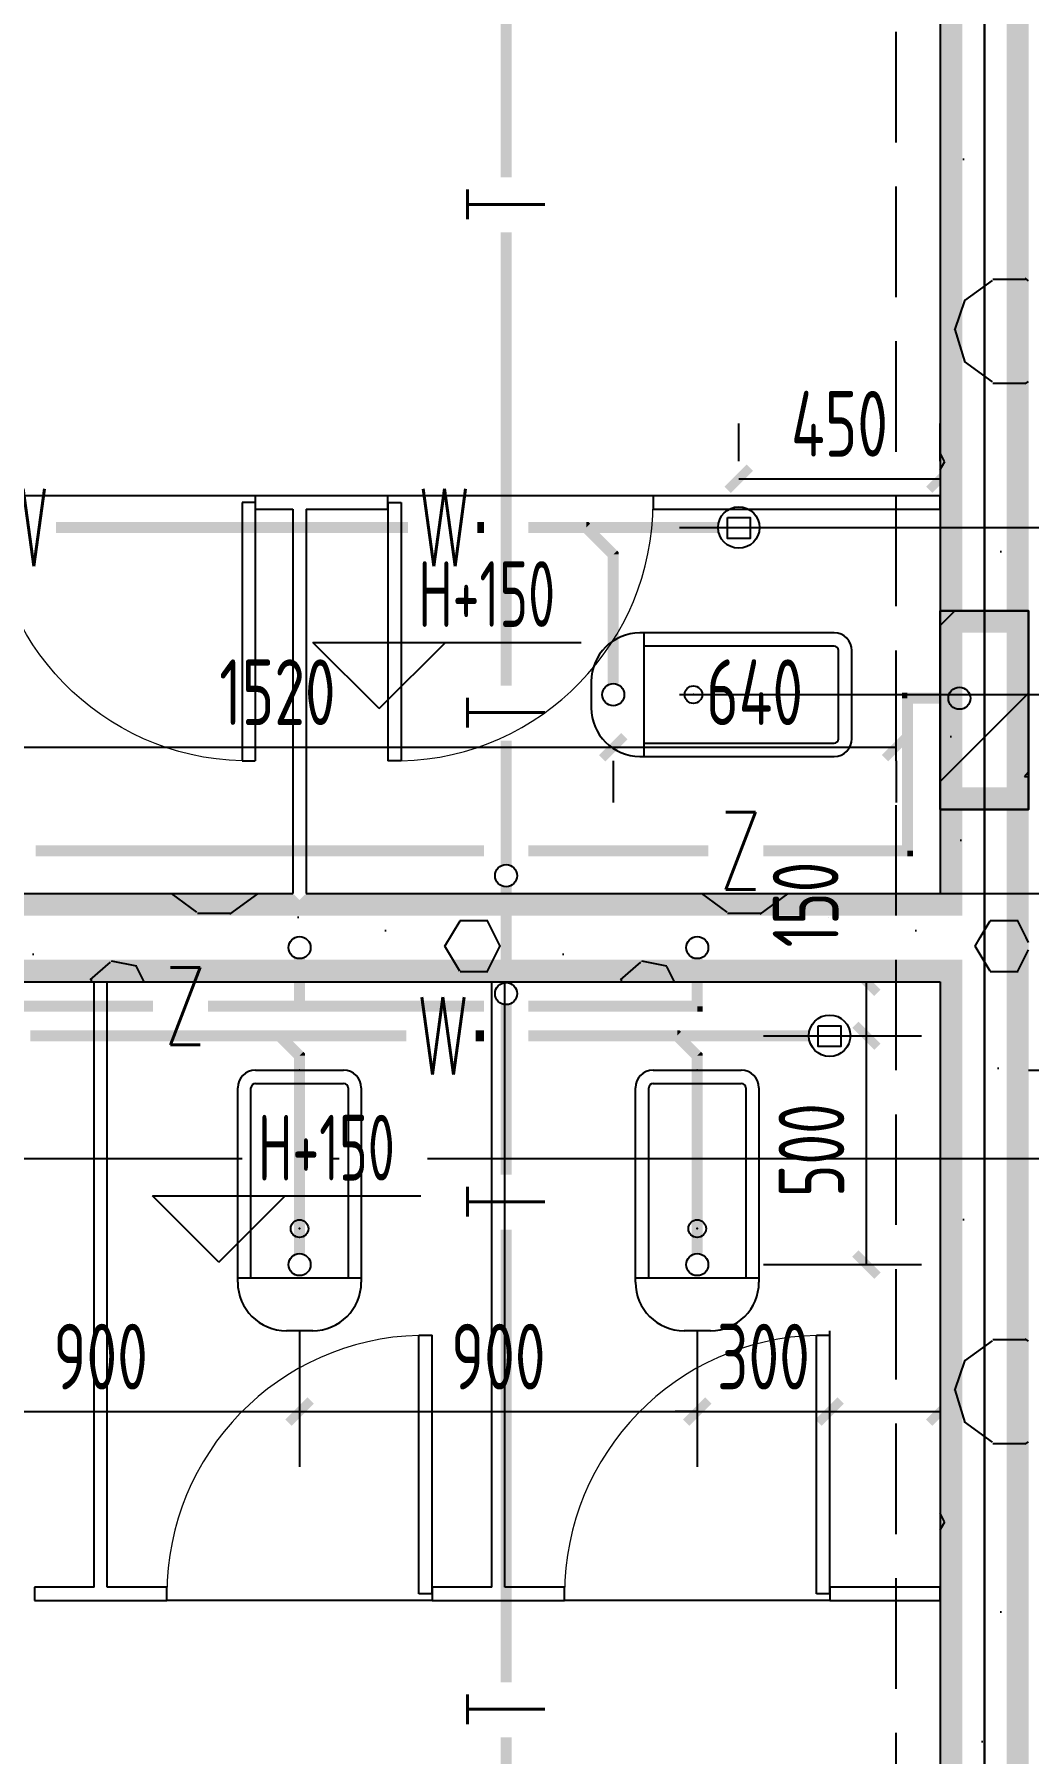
# Model space of a CAD drawing. Extents: x 175123 to 260190, y 15257 to 44959.
# Drawn here: x 239274 to 241524, y 35123 to 39015 of the extents above; entities that cross this region are included whole.
import ezdxf
from ezdxf.enums import TextEntityAlignment as Align
from ezdxf.xclip import XClip

# ---------------------------------------------------------------- set-up
doc = ezdxf.new("R2010")
doc.units = 0
doc.header["$LTSCALE"] = 1000
doc.header["$MEASUREMENT"] = 0
doc.header["$XCLIPFRAME"] = 2
doc.linetypes.add('13#结构梁$0$DASH', pattern=[0.35, 0.25, -0.1])
doc.linetypes.add('X-104 13#平面$0$DOTE', pattern=[2.42, 2, -0.2, 0.02, -0.2])
for name, color, linetype in [('01-标注_标高', 200, 'Continuous'), ('13#结构梁$0$s-beam', 4, '13#结构梁$0$DASH'), ('AXIS_TEXT', 7, 'Continuous'), ('EQUIP_污水', 7, 'Continuous'), ('PIPE-中水', 122, 'Continuous'), ('PIPE-污水', 2, 'Continuous'), ('PIPE-通气', 30, 'Continuous'), ('PUB_WALL', 9, 'Continuous'), ('TEXT_中水', 7, 'Continuous'), ('TEXT_污水', 7, 'Continuous'), ('TEXT_通气', 7, 'Continuous'), ('TWT_DIM', 3, 'Continuous'), ('VPIPE-中水', 122, 'TG_Z'), ('VPIPE-通气', 3, 'Continuous'), ('X-104 13#平面$0$A-E_电梯', 171, 'Continuous'), ('X-104 13#平面$0$A-I_卫-隔断', 214, 'Continuous'), ('X-104 13#平面$0$A_AXIS-轴线', 36, 'X-104 13#平面$0$DOTE'), ('X-104 13#平面$0$s-colu', 40, 'Continuous'), ('X-104 13#平面$1$05-填充_天正', 26, 'Continuous'), ('X-104 13#平面$1$A_STR-砌块墙', 121, 'Continuous'), ('X-104 13#平面$1$A_STR-砼柱', 51, 'Continuous'), ('图层1', 7, 'Continuous')]:
    doc.layers.add(name, color=color, linetype=linetype)
doc.layers.add('X-104 13#平面$0$000套内', color=226, linetype='Continuous', lineweight=30, plot=False)
doc.styles.add('_TCH_DIM', font='ros1.shx', dxfattribs={"bigfont": 'jd.shx'})
doc.styles.add('_TCH_DIM_T3', font='ROS1', dxfattribs={"width": 0.8, "bigfont": 'JD'})
doc.styles.add('_TWT_PIPETEXT', font='SIMPLEX', dxfattribs={"width": 0.8, "height": 3.5, "bigfont": 'HZTXT'})
doc.styles.add('COMPLEX', font='COMPLEX')
doc.styles.add('TG_LINETYPE', font='SIMPLEX', dxfattribs={"width": 0.8, "height": 3, "bigfont": 'HZTXT'})
doc.styles.add('图签信息$0$华文细黑', font='STXIHEI.TTF', dxfattribs={"height": 10})
doc.linetypes.add('TG_Z', pattern='A,2,-0.3,["Z",TG_LINETYPE,S=0.1,R=0,X=-0.23,Y=-0.15],0', length=2.3)
doc.dimstyles.new('_TWT_ARCH&&50', dxfattribs={"dimtxt": 148.75, "dimasz": 50, "dimexe": 125, "dimexo": 150, "dimgap": 50, "dimtad": 1, "dimdec": 0, "dimzin": 0, "dimdsep": 46, "dimtxsty": '_TCH_DIM_T3', "dimblk": 'ARCHTICK', "dimcen": 0.09, "dimclrt": 7, "dimazin": 2, "dimtfac": 1, "dimtdec": 0, "dimtix": 1, "dimtmove": 2, "dimatfit": 3, "dimfxl": 0, "dimtolj": 1, "dimtzin": 0, "dimarcsym": 0})
pattern_1 = [(0, (354, -366), (600, 1200), [0, -1200]), (0, (-348, -528), (600, 1200), [0, -1200]), (0, (42, -540), (600, 1200), [0, -1200]), (0, (468, -186), (600, 1200), [0, -1200]), (0, (-30, -600), (600, 1200), [0, -1200]), (0, (588, 570), (600, 1200), [0, -1200]), (0, (222, 474), (600, 1200), [0, -1200]), (0, (414, 324), (600, 1200), [0, -1200]), (0, (-564, 300), (600, 1200), [0, -1200]), (0, (24, 246), (600, 1200), [0, -1200]), (0, (-204, -60), (600, 1200), [0, -1200]), (0, (-192, -510), (600, 1200), [0, -1200]), (0, (258, -558), (600, 1200), [0, -1200]), (0, (588, -30), (600, 1200), [0, -1200]), (0, (-534, -216), (600, 1200), [0, -1200]), (0, (-432, -12), (600, 1200), [0, -1200]), (0, (36, -96), (600, 1200), [0, -1200]), (0, (-132, -270), (600, 1200), [0, -1200]), (0, (-228, 126), (600, 1200), [0, -1200]), (0, (-78, 576), (600, 1200), [0, -1200]), (0, (-486, -468), (600, 1200), [0, -1200]), (0, (174, 330), (600, 1200), [0, -1200]), (0, (-384, 348), (600, 1200), [0, -1200]), (0, (-480, 504), (600, 1200), [0, -1200]), (130.601294, (514.286, 194.286), (-2999.999967, 3600.000016), [52.683, -22074.222]), (18.43495, (428.57, 217.14), (3000, 1200), [54.21, -7535.256]), (90, (428.6, 165.7), (600, 1200), [51.429, -2348.571]), (161.56505, (480, 148.57), (-3000, 1199.9999), [54.21, -7535.256]), (53.1301, (480, 148.57), (600, 1200), [57.143, -5942.857]), (135, (525.7, -462.86), (-600, 1200), [48.487, -3345.625]), (45, (457.14, -462.86), (600, 1200), [48.487, -3345.625]), (135, (491.43, -497.14), (-600, 1200), [48.487, -3345.625]), (45, (491.43, -497.14), (600, 1200), [48.487, -3345.625]), (116.565, (-51.4, 342.9), (-0.0001, 2400), [63.888, -1277.753]), (180, (-80, 400), (-600, 1200), [68.571, -1131.428]), (63.435, (-177.1, 342.9), (5e-06, 2400), [63.888, -1277.753]), (116.565, (-148.6, 285.7), (-0.0001, 2400), [63.888, -1277.753]), (0, (-148.6, 285.7), (600, 1200), [68.571, -1131.428]), (63.435, (-80, 285.7), (5e-06, 2400), [63.888, -1277.753]), (107.10273, (400, -62.857), (-1799.999931, 6000.00001), [77.723, -32565.805]), (143.97263, (377.14, 11.43), (-11399.999855, 8399.99999), [77.723, -16244.04]), (180, (314.3, 57.1), (-600, 1200), [74.286, -1125.714]), (36.02737, (177.14, 11.43), (11399.999916, 8399.99991), [77.723, -16244.04]), (71.56505, (154.29, -57.14), (1800, 6000), [72.28, -7517.186]), (107.10273, (177.143, -131.43), (-1799.999931, 6000.00001), [77.723, -32565.805]), (143.97263, (240, -177.14), (-11399.999855, 8399.99999), [77.723, -16244.04]), (0, (240, -177.1), (600, 1200), [74.286, -1125.714]), (36.02737, (314.29, -177.14), (11399.999916, 8399.99991), [77.723, -16244.04]), (71.56505, (377.14, -131.43), (1800, 6000), [72.28, -7517.186]), (150.25512, (411.43, 497.14), (-1800, 1199.99999), [46.07, -9628.639]), (90, (371.4, 474.3), (600, 1200), [45.714, -2354.285]), (29.74488, (371.43, 474.29), (1800, 1200), [46.07, -9628.639]), (116.565, (131.4, -354.3), (-0.0001, 2400), [63.888, -1277.753]), (168.69007, (102.86, -297.14), (-5400, 1199.99997), [58.275, -12179.371]), (41.185925, (0, -325.714), (14999.99991, 13199.999885), [60.744, -25451.604]), (90, (0, -382.86), (600, 1200), [57.143, -2342.857]), (138.814074, (45.714, -422.857), (-14999.999733, 13200.000084), [60.744, -25451.604]), (16.699244, (45.714, -422.857), (19799.99985, 5999.999937), [59.659, -24997.075]), (60.945396, (102.86, -405.714), (600, 1199.99999), [58.832, -24650.679]), (109.983106, (-371.43, 148.57), (-3000.00001, 8399.999978), [66.884, -28024.395]), (155.556045, (-394.286, 211.43), (-7800.00003, 3599.999925), [69.046, -28930.263]), (24.443955, (-520, 211.43), (7800.000004, 3599.999983), [69.046, -28930.263]), (70.016893, (-542.857, 148.57), (3000.00001, 8399.99998), [66.884, -28024.395]), (109.983106, (-520, 85.714), (-3000.00001, 8399.999978), [66.884, -28024.395]), (160.01689, (-457.14, 62.86), (-3000, 1199.99995), [66.884, -13978.755]), (19.98311, (-457.14, 62.86), (2999.99998, 1200), [66.884, -13978.755]), (70.016893, (-394.286, 85.714), (3000.00001, 8399.99998), [66.884, -28024.395]), (122.00538, (74.29, 40), (-600.00008, 1199.99994), [53.908, -11266.868]), (18.43495, (-5.71, 68.57), (3000, 1200), [54.21, -7535.256]), (90, (-5.7, 17.14), (600, 1200), [51.429, -2348.571]), (161.56505, (45.71, 0), (-3000, 1199.9999), [54.21, -7535.256]), (54.46232, (45.714, 0), (4199.999994, 5999.99999), [49.156, -20596.423]), (116.565, (-274.3, -251.4), (-0.0001, 2400), [63.888, -1277.753]), (180, (-302.9, -194.3), (-600, 1200), [62.857, -1137.143]), (59.03624, (-400, -251.43), (600, 1199.99999), [66.64, -13927.644]), (120.96376, (-365.71, -308.57), (-600.00008, 1199.99994), [66.64, -13927.644]), (0, (-365.7, -308.6), (600, 1200), [62.857, -1137.143]), (63.435, (-302.9, -308.6), (5e-06, 2400), [63.888, -1277.753])]

# ---------------------------------------------------------------- blocks, each defined once
blk = doc.blocks.new('X-104 13#平面')
at = {"layer": 'PUB_WALL'}
for points in [[(53300, 78040), (53350, 78040), (53350, 80150), (53300, 80150)], [(53450, 78040), (53500, 78040), (53500, 80150), (53450, 80150)], [(53350, 77590), (53300, 77590), (53300, 77400), (53350, 77350)], [(53500, 77590), (53450, 77590), (53450, 77300), (53500, 77300)], [(50400, 77400), (51835, 77400), (51885, 77350), (50350, 77350)], [(51865, 77400), (53300, 77400), (53350, 77350), (51815, 77350)], [(53450, 74730), (53500, 74730), (53500, 77300), (53450, 77300)], [(50400, 77200), (51850, 77200), (51850, 77250), (50350, 77250)], [(51850, 77200), (53300, 77200), (53350, 77250), (51850, 77250)], [(53300, 74730), (53350, 74730), (53350, 77250), (53300, 77200)]]:
    blk.add_hatch(color=0, dxfattribs=at).paths.add_polyline_path(points)
at = {"layer": 'X-104 13#平面$1$05-填充_天正'}
h = blk.add_hatch(dxfattribs=at)
h.set_pattern_fill('加气混凝土', color=0, scale=100, style=0)
h.set_pattern_definition(pattern_1)
h.paths.add_polyline_path([(53300, 78040), (53500, 78040), (53500, 80150), (53300, 80150)])
h = blk.add_hatch(dxfattribs=at)
h.set_pattern_fill('钢筋混凝土', color=0, scale=100, style=0)
h.set_pattern_definition([(45, (0, 0), (-176.7767, 176.7767), []), (50, (0, 0), (717.26, -62.752), [75, -825]), (355, (0, 0), (-138.7513, 752.192), [60, -660]), (100.4514, (59.8, -5.2), (578.5094, 689.4395), [63.74, -701.142]), (46.1842, (0, 200), (1067.241, -165.519), [112.5, -1237.5]), (96.6356, (88.9, 186.2), (934.663, 974.118), [95.61, -1051.713]), (351.1842, (0, 200), (934.662, 974.119), [90, -990]), (21, (100, 150), (596.907, -402.619), [75, -825]), (326, (100, 150), (243.3153, 725.15), [60, -660]), (71.4514, (149.74, 116.45), (840.2226, 322.5305), [63.74, -701.142]), (37.5, (0, 0), (12.15986, 332.89385), [0, -652, 0, -670, 0, -662.5]), (7.5, (0, 0), (263.0695, 394.4117), [0, -382, 0, -637, 0, -252.5]), (327.5, (-223, 0), (533.8224, -22.5549), [0, -250, 0, -780, 0, -1035]), (317.5, (-323, 0), (583.1862, 100.105), [0, -325, 0, -518, 0, -735])])
h.paths.add_polyline_path([(53300, 77590), (53500, 77590), (53500, 78040), (53300, 78040)])
h = blk.add_hatch(dxfattribs=at)
h.set_pattern_fill('加气混凝土', color=0, scale=100, style=0)
h.set_pattern_definition(pattern_1)
h.paths.add_polyline_path([(53500, 77590), (53300, 77590), (53300, 77400), (53350, 77350), (53366.7, 77300), (53500, 77300)])
h = blk.add_hatch(dxfattribs=at)
h.set_pattern_fill('加气混凝土', color=0, scale=100, style=0)
h.set_pattern_definition(pattern_1)
h.paths.add_polyline_path([(50300, 77300), (50400, 77200), (51850, 77200), (51850, 77333.3), (51885, 77350), (51835, 77400), (50400, 77400)])
h = blk.add_hatch(dxfattribs=at)
h.set_pattern_fill('加气混凝土', color=0, scale=100, style=0)
h.set_pattern_definition(pattern_1)
h.paths.add_polyline_path([(51850, 77333.3), (51850, 77200), (53300, 77200), (53350, 77250), (53366.7, 77300), (53350, 77350), (53300, 77400), (51865, 77400), (51815, 77350)])
h = blk.add_hatch(dxfattribs=at)
h.set_pattern_fill('加气混凝土', color=0, scale=100, style=0)
h.set_pattern_definition(pattern_1)
h.paths.add_polyline_path([(53300, 74730), (53500, 74730), (53500, 77300), (53366.7, 77300), (53350, 77250), (53300, 77200)])
at = {"layer": 'X-104 13#平面$1$A_STR-砼柱'}
for points in [[(53500, 78040), (53300, 78040), (53350, 77990), (53450, 77990)], [(53300, 78040), (53300, 77590), (53350, 77640), (53350, 77990)], [(53500, 77590), (53500, 78040), (53450, 77990), (53450, 77640)], [(53300, 77590), (53500, 77590), (53450, 77640), (53350, 77640)]]:
    blk.add_hatch(color=0, dxfattribs=at).paths.add_polyline_path(points)
at = {"color": 0}
for p, q in [((51720, 78285), (51720, 77700)), ((51750, 78285), (51720, 78285)), ((51750, 78285), (51750, 77700)), ((52050, 78285), (52050, 77700)), ((52050, 78285), (52080, 78285)), ((52080, 78285), (52080, 77700)), ((53060, 77989.8, 0), (52620.3, 77989.8, 0)), ((52630.3, 77710.2, 0), (52630.3, 77989.8, 0)), ((53060, 77959.8, 0), (52630.3, 77959.8, 0)), ((53070, 77750.2, 0), (53070, 77949.8, 0)), ((53100, 77750.2, 0), (53100, 77949.8, 0)), ((52510.3, 77879.8, 0), (52510.3, 77820.2, 0)), ((52620.3, 77710.2, 0), (53060, 77710.2, 0)), ((52630.3, 77740.2, 0), (53060, 77740.2, 0)), ((51720, 77700), (51750, 77700)), ((52080, 77700), (52050, 77700)), ((51750.2, 77000, 0), (51949.8, 77000, 0)), ((52650.2, 77000, 0), (52849.8, 77000, 0)), ((51710.2, 76520.3, 0), (51710.2, 76960, 0)), ((51740.2, 76530.3, 0), (51740.2, 76960, 0)), ((51750.2, 76970, 0), (51949.8, 76970, 0)), ((51959.8, 76960, 0), (51959.8, 76530.3, 0)), ((51989.8, 76960, 0), (51989.8, 76520.3, 0)), ((52610.2, 76520.3, 0), (52610.2, 76960, 0)), ((52640.2, 76530.3, 0), (52640.2, 76960, 0)), ((52650.2, 76970, 0), (52849.8, 76970, 0)), ((52859.8, 76960, 0), (52859.8, 76530.3, 0)), ((52889.8, 76960, 0), (52889.8, 76520.3, 0)), ((51710.2, 76530.3, 0), (51989.8, 76530.3, 0)), ((52610.2, 76530.3, 0), (52889.8, 76530.3, 0)), ((51879.8, 76410.3, 0), (51820.2, 76410.3, 0)), ((52120, 75815), (52120, 76400)), ((52120, 76400), (52150, 76400)), ((52150, 75815), (52150, 76400)), ((52779.8, 76410.3, 0), (52720.2, 76410.3, 0)), ((53020, 75815), (53020, 76400)), ((53020, 76400), (53050, 76400)), ((53050, 75815), (53050, 76400)), ((52150, 75815), (52120, 75815)), ((53050, 75815), (53020, 75815))]:
    blk.add_line(p, q, dxfattribs=at)
for centre in [(52741.4, 77850, 0), (51850, 76641.4, 0), (52750, 76641.4, 0)]:
    blk.add_circle(centre, 20, dxfattribs=at)
for centre, radius, start, end in [((52620.3, 77879.8, 0), 110, 90, 180), ((53060, 77949.8, 0), 40, 0, 90), ((53060, 77949.8, 0), 10, 0, 90), ((52620.3, 77820.2, 0), 110, 180, 270), ((53060, 77750.2, 0), 10, 270, 0), ((53060, 77750.2, 0), 40, 270, 0), ((51750.2, 76960, 0), 40, 90, 180), ((51949.8, 76960, 0), 40, 0, 90), ((52650.2, 76960, 0), 40, 90, 180), ((52849.8, 76960, 0), 40, 0, 90), ((51750.2, 76960, 0), 10, 90, 180), ((51949.8, 76960, 0), 10, 0, 90), ((52650.2, 76960, 0), 10, 90, 180), ((52849.8, 76960, 0), 10, 0, 90), ((51820.2, 76520.3, 0), 110, 180, 270), ((51879.8, 76520.3, 0), 110, 270, 0), ((52720.2, 76520.3, 0), 110, 180, 270), ((52779.8, 76520.3, 0), 110, 270, 0)]:
    blk.add_arc(centre, radius, start, end, dxfattribs=at)
at = {"color": 0, "lineweight": 13, "extrusion": (0, 0, -1)}
blk.add_ellipse((51735, 78285), major_axis=(413.7, 413.7), ratio=1, start_param=2.381838, end_param=3.926991, dxfattribs=at)
at = {"color": 0, "lineweight": 13}
for centre, start_param, end_param in [((52065, 78285), 2.381838, 3.926991), ((52135, 75815), -0.759754, 0.785398), ((53035, 75815), -0.759754, 0.785398)]:
    blk.add_ellipse(centre, major_axis=(-413.7, 413.7), ratio=1, start_param=start_param, end_param=end_param, dxfattribs=at)
at = {"color": 0}
for p in [(52741.4, 77850, 0), (53100, 77850), (51850, 77000), (52750, 77000), (51850, 76641.4, 0), (52750, 76641.4, 0)]:
    blk.add_point(p, dxfattribs=at)
at = {"layer": '13#结构梁$0$s-beam', "color": 0}
blk.add_line((53200, 71400), (53200, 80913.9), dxfattribs=at)
at = {"layer": 'X-104 13#平面$0$000套内', "color": 0}
blk.add_lwpolyline([(4100, 77750), (4100, 68700), (-750, 68700), (-750, 59850), (21950, 59850), (21950, 61450), (58250, 61450), (58250, 71300), (48400, 71300), (48400, 73450), (53400, 73450), (53400, 80500), (58250, 80500), (58250, 81290.1), (53289, 85452.6), (37950, 76613.3), (37950, 72450), (12454.9, 72450), (4447.4, 77750)], close=True, dxfattribs=at)
at = {"layer": 'X-104 13#平面$0$A-E_电梯', "color": 0}
blk.add_line((53500, 77000), (54629.2, 77000), dxfattribs=at)
at = {"layer": 'X-104 13#平面$0$A-I_卫-隔断', "color": 0}
for p, q in [((51750, 78300), (51150, 78300)), ((51850, 78300), (51750, 78300)), ((51750, 78300), (51750, 78270)), ((52050, 78300), (51850, 78300)), ((52050, 78270), (52050, 78300)), ((52650, 78300), (52050, 78300)), ((53300, 78300), (52650, 78300)), ((52650, 78300), (52650, 78270)), ((53300, 78270), (53300, 78300)), ((51750, 78270), (51835, 78270)), ((51835, 78270), (51835, 77400)), ((51865, 78270), (52050, 78270)), ((51865, 78270), (51865, 77400)), ((52650, 78270), (53300, 78270)), ((51385, 75830), (51385, 77200)), ((51385, 77200), (51415, 77200)), ((51415, 75830), (51415, 77200)), ((52285, 75830), (52285, 77200)), ((52285, 77200), (52315, 77200)), ((52315, 75830), (52315, 77200)), ((51385, 75830), (51250, 75830)), ((51250, 75830), (51250, 75800)), ((51550, 75830), (51415, 75830)), ((51550, 75800), (51550, 75830)), ((52285, 75830), (52150, 75830)), ((52150, 75830), (52150, 75800)), ((52450, 75830), (52315, 75830)), ((52450, 75800), (52450, 75830)), ((53300, 75830), (53050, 75830)), ((53050, 75830), (53050, 75800)), ((53300, 75800), (53300, 75830)), ((51250, 75800), (51400, 75800)), ((51400, 75800), (51550, 75800)), ((52150, 75800), (51550, 75800)), ((52150, 75800), (52300, 75800)), ((52300, 75800), (52450, 75800)), ((53050, 75800), (52450, 75800)), ((53050, 75800), (53300, 75800))]:
    blk.add_line(p, q, dxfattribs=at)
at = {"layer": 'X-104 13#平面$0$A_AXIS-轴线', "color": 0, "linetype": 'X-104 13#平面$0$DOTE'}
blk.add_line((39500, 76800), (60408.4, 76800), dxfattribs=at)
at = {"layer": 'X-104 13#平面$0$s-colu', "color": 0}
blk.add_lwpolyline([(53300, 77590), (53300, 78040), (53500, 78040), (53500, 77590)], close=True, dxfattribs=at)
at = {"layer": 'X-104 13#平面$1$A_STR-砌块墙', "color": 0}
for p, q in [((53300, 80150), (53300, 78040)), ((53300, 77590), (53300, 77400)), ((50400, 77400), (51835, 77400)), ((51865, 77400), (53300, 77400)), ((50400, 77200), (51850, 77200)), ((51850, 77200), (53300, 77200)), ((53300, 77200), (53300, 74730))]:
    blk.add_line(p, q, dxfattribs=at)
at = {"layer": 'X-104 13#平面$1$A_STR-砼柱', "color": 0}
for p, q in [((53500, 78040), (53300, 78040)), ((53300, 78040), (53300, 77590)), ((53500, 77590), (53500, 78040)), ((53300, 77590), (53500, 77590))]:
    blk.add_line(p, q, dxfattribs=at)
at = {"color": 0, "style": '图签信息$0$华文细黑'}
for p in [(72170.3, 105564.8), (72170.3, 43164.8), (72170.3, -19235.2)]:
    blk.add_attdef('200X', text='', height=100, dxfattribs=at).set_placement(p, align=Align.BOTTOM_RIGHT)
at = {"layer": 'AXIS_TEXT', "color": 0, "style": 'COMPLEX', "width": 1.041667}
for p, p2 in [((-400, 156296.3), (0, 156296.3)), ((7800, 156296.3), (8200, 156296.3)), ((12300, 156296.3), (12700, 156296.3)), ((21300, 156296.3), (21700, 156296.3)), ((30300, 156296.3), (30700, 156296.3)), ((39300, 156296.3), (39700, 156296.3)), ((48300, 156296.3), (48700, 156296.3)), ((57300, 156296.3), (57700, 156296.3)), ((-7525, 142576), (-7125, 142576)), ((64743.5, 142576), (65143.5, 142576)), ((-7525, 139476), (-7125, 139476)), ((64743.5, 138976), (65143.5, 138976)), ((-7525, 133576), (-7125, 133576)), ((64743.5, 133576), (65143.5, 133576)), ((-7525, 124576), (-7125, 124576)), ((64743.5, 124576), (65143.5, 124576)), ((-400, 112775), (0, 112775)), ((7800, 112775), (8200, 112775)), ((12300, 112775), (12700, 112775)), ((21300, 112775), (21700, 112775)), ((30300, 112775), (30700, 112775)), ((39300, 112775), (39700, 112775)), ((48300, 112775), (48700, 112775)), ((57300, 112775), (57700, 112775)), ((-400, 89896.3), (0, 89896.3)), ((7800, 89896.3), (8200, 89896.3)), ((12300, 89896.3), (12700, 89896.3)), ((21300, 89896.3), (21700, 89896.3)), ((30300, 89896.3), (30700, 89896.3)), ((39300, 89896.3), (39700, 89896.3)), ((48300, 89896.3), (48700, 89896.3)), ((57300, 89896.3), (57700, 89896.3)), ((-7525, 80176), (-7125, 80176)), ((64743.5, 80176), (65143.5, 80176)), ((-7525, 77076), (-7125, 77076)), ((64743.5, 76576), (65143.5, 76576)), ((-7525, 71176), (-7125, 71176)), ((64743.5, 71176), (65143.5, 71176)), ((-7525, 62176), (-7125, 62176)), ((64743.5, 62176), (65143.5, 62176)), ((-400, 50375), (0, 50375)), ((7800, 50375), (8200, 50375)), ((12300, 50375), (12700, 50375)), ((21300, 50375), (21700, 50375)), ((30300, 50375), (30700, 50375)), ((39300, 50375), (39700, 50375)), ((48300, 50375), (48700, 50375)), ((57300, 50375), (57700, 50375)), ((-400, 27496.3), (0, 27496.3)), ((7800, 27496.3), (8200, 27496.3)), ((12300, 27496.3), (12700, 27496.3)), ((21300, 27496.3), (21700, 27496.3)), ((30300, 27496.3), (30700, 27496.3)), ((39300, 27496.3), (39700, 27496.3)), ((48300, 27496.3), (48700, 27496.3)), ((57300, 27496.3), (57700, 27496.3)), ((-7525, 17776), (-7125, 17776)), ((64743.5, 17776), (65143.5, 17776)), ((-7525, 14676), (-7125, 14676)), ((64743.5, 14176), (65143.5, 14176)), ((-7525, 8776), (-7125, 8776)), ((64743.5, 8776), (65143.5, 8776)), ((-7525, -224), (-7125, -224)), ((64743.5, -224), (65143.5, -224)), ((-400, -12025), (0, -12025)), ((7800, -12025), (8200, -12025)), ((12300, -12025), (12700, -12025)), ((21300, -12025), (21700, -12025)), ((30300, -12025), (30700, -12025)), ((39300, -12025), (39700, -12025)), ((48300, -12025), (48700, -12025)), ((57300, -12025), (57700, -12025))]:
    blk.add_attdef('A', text='', height=448, dxfattribs=at).set_placement(p, p2, align=Align.FIT)
blk = doc.blocks.new('$TwtSys$00000147')
blk.add_circle((0, 0, 0), 1)
blk = doc.blocks.new('_ArchTick')
at = {"color": 0, "linetype": 'ByBlock', "const_width": 0.4}
blk.add_lwpolyline([(-0.5, -0.5), (0.5, 0.5)], dxfattribs=at)
blk = doc.blocks.new('*D355')
at = {"layer": 'Defpoints', "color": 0}
for p in [(238973.7, 36230.3), (239873.7, 36230.3), (239873.7, 35897.6)]:
    blk.add_point(p, dxfattribs=at)
at = {"layer": 'TWT_DIM', "color": 0, "lineweight": -2}
for p, q in [((238973.7, 36080.3), (238973.7, 35772.6)), ((239873.7, 36080.3), (239873.7, 35772.6)), ((238973.7, 35897.6), (239873.7, 35897.6))]:
    blk.add_line(p, q, dxfattribs=at)
at = {"layer": 'TWT_DIM', "color": 0, "lineweight": -2, "xscale": 50, "yscale": 50, "zscale": 50, "rotation": 180}
blk.add_blockref('_ArchTick', (238973.7, 35897.6), dxfattribs=at)
at = {"layer": 'TWT_DIM', "color": 0, "lineweight": -2, "xscale": 50, "yscale": 50, "zscale": 50}
blk.add_blockref('_ArchTick', (239873.7, 35897.6), dxfattribs=at)
at = {"layer": 'TWT_DIM', "color": 7, "insert": (239423.7, 36022), "char_height": 148.75, "attachment_point": 5, "style": '_TCH_DIM_T3'}
blk.add_mtext('\\A1;900', dxfattribs=at)
blk = doc.blocks.new('*D356')
at = {"layer": 'Defpoints', "color": 0}
for p in [(239873.7, 36230.3), (240773.7, 36230.3), (240773.7, 35897.6)]:
    blk.add_point(p, dxfattribs=at)
at = {"layer": 'TWT_DIM', "color": 0, "lineweight": -2}
for p, q in [((239873.7, 36080.3), (239873.7, 35772.6)), ((240773.7, 36080.3), (240773.7, 35772.6)), ((239873.7, 35897.6), (240773.7, 35897.6))]:
    blk.add_line(p, q, dxfattribs=at)
at = {"layer": 'TWT_DIM', "color": 0, "lineweight": -2, "xscale": 50, "yscale": 50, "zscale": 50, "rotation": 180}
blk.add_blockref('_ArchTick', (239873.7, 35897.6), dxfattribs=at)
at = {"layer": 'TWT_DIM', "color": 0, "lineweight": -2, "xscale": 50, "yscale": 50, "zscale": 50}
blk.add_blockref('_ArchTick', (240773.7, 35897.6), dxfattribs=at)
at = {"layer": 'TWT_DIM', "color": 7, "insert": (240323.7, 36022), "char_height": 148.75, "attachment_point": 5, "style": '_TCH_DIM_T3'}
blk.add_mtext('\\A1;900', dxfattribs=at)
blk = doc.blocks.new('*D357')
at = {"layer": 'Defpoints', "color": 0}
for p in [(240773.7, 36230.3), (241073.4, 36230.3), (241073.4, 35897.6)]:
    blk.add_point(p, dxfattribs=at)
at = {"layer": 'TWT_DIM', "color": 0, "lineweight": -2}
for p, q in [((240773.7, 36080.3), (240773.7, 35772.6)), ((241073.4, 36080.3), (241073.4, 35772.6)), ((240773.7, 35897.6), (240723.7, 35897.6)), ((240773.7, 35897.6), (241073.4, 35897.6)), ((241073.4, 35897.6), (241123.4, 35897.6))]:
    blk.add_line(p, q, dxfattribs=at)
at = {"layer": 'TWT_DIM', "color": 0, "lineweight": -2, "xscale": 50, "yscale": 50, "zscale": 50}
blk.add_blockref('_ArchTick', (240773.7, 35897.6), dxfattribs=at)
at = {"layer": 'TWT_DIM', "color": 0, "lineweight": -2, "xscale": 50, "yscale": 50, "zscale": 50, "rotation": 180}
blk.add_blockref('_ArchTick', (241073.4, 35897.6), dxfattribs=at)
at = {"layer": 'TWT_DIM', "color": 7, "insert": (240923.5, 36022), "char_height": 148.75, "attachment_point": 5, "style": '_TCH_DIM_T3'}
blk.add_mtext('\\A1;300', dxfattribs=at)
blk = doc.blocks.new('*D358')
at = {"layer": 'Defpoints', "color": 0}
for p in [(241073.4, 36230.3), (241323.7, 36230.3), (241323.7, 35897.6)]:
    blk.add_point(p, dxfattribs=at)
at = {"layer": 'TWT_DIM', "color": 0, "lineweight": -2}
for p, q in [((241073.4, 36080.3), (241073.4, 35772.6)), ((241323.7, 36080.3), (241323.7, 35772.6)), ((241073.4, 35897.6), (241323.7, 35897.6))]:
    blk.add_line(p, q, dxfattribs=at)
at = {"layer": 'TWT_DIM', "color": 0, "lineweight": -2, "xscale": 50, "yscale": 50, "zscale": 50, "rotation": 180}
blk.add_blockref('_ArchTick', (241073.4, 35897.6), dxfattribs=at)
at = {"layer": 'TWT_DIM', "color": 0, "lineweight": -2, "xscale": 50, "yscale": 50, "zscale": 50}
blk.add_blockref('_ArchTick', (241323.7, 35897.6), dxfattribs=at)
at = {"layer": 'TWT_DIM', "color": 7, "insert": (241750.9, 36035.1), "char_height": 148.75, "attachment_point": 5, "style": '_TCH_DIM_T3'}
blk.add_mtext('\\A1;250', dxfattribs=at)
blk = doc.blocks.new('*D360')
at = {"layer": 'Defpoints', "color": 0}
for p in [(239063.7, 37520.3), (240583.7, 37520.3), (240583.7, 37401.4)]:
    blk.add_point(p, dxfattribs=at)
at = {"layer": 'TWT_DIM', "color": 0, "lineweight": -2}
for p, q in [((239063.7, 37401.4), (240583.7, 37401.4)), ((239063.7, 37370.3), (239063.7, 37276.4)), ((240583.7, 37370.3), (240583.7, 37276.4))]:
    blk.add_line(p, q, dxfattribs=at)
at = {"layer": 'TWT_DIM', "color": 0, "lineweight": -2, "xscale": 50, "yscale": 50, "zscale": 50, "rotation": 180}
blk.add_blockref('_ArchTick', (239063.7, 37401.4), dxfattribs=at)
at = {"layer": 'TWT_DIM', "color": 0, "lineweight": -2, "xscale": 50, "yscale": 50, "zscale": 50}
blk.add_blockref('_ArchTick', (240583.7, 37401.4), dxfattribs=at)
at = {"layer": 'TWT_DIM', "color": 7, "insert": (239823.7, 37525.8), "char_height": 148.75, "attachment_point": 5, "style": '_TCH_DIM_T3'}
blk.add_mtext('\\A1;1520', dxfattribs=at)
blk = doc.blocks.new('*D361')
at = {"layer": 'Defpoints', "color": 0}
for p in [(240583.7, 37520.3), (241223.7, 37520.3), (241223.7, 37401.4)]:
    blk.add_point(p, dxfattribs=at)
at = {"layer": 'TWT_DIM', "color": 0, "lineweight": -2}
for p, q in [((240583.7, 37401.4), (241223.7, 37401.4)), ((240583.7, 37370.3), (240583.7, 37276.4)), ((241223.7, 37370.3), (241223.7, 37276.4))]:
    blk.add_line(p, q, dxfattribs=at)
at = {"layer": 'TWT_DIM', "color": 0, "lineweight": -2, "xscale": 50, "yscale": 50, "zscale": 50, "rotation": 180}
blk.add_blockref('_ArchTick', (240583.7, 37401.4), dxfattribs=at)
at = {"layer": 'TWT_DIM', "color": 0, "lineweight": -2, "xscale": 50, "yscale": 50, "zscale": 50}
blk.add_blockref('_ArchTick', (241223.7, 37401.4), dxfattribs=at)
at = {"layer": 'TWT_DIM', "color": 7, "insert": (240903.7, 37525.8), "char_height": 148.75, "attachment_point": 5, "style": '_TCH_DIM_T3'}
blk.add_mtext('\\A1;640', dxfattribs=at)
blk = doc.blocks.new('*D362')
at = {"layer": 'Defpoints', "color": 0}
for p in [(240583.7, 37898.5), (241841.8, 37898.5), (240583.7, 37520.3)]:
    blk.add_point(p, dxfattribs=at)
at = {"layer": 'TWT_DIM', "color": 0, "lineweight": -2}
for p, q in [((240733.7, 37898.5), (241966.8, 37898.5)), ((241841.8, 37520.3), (241841.8, 37898.5)), ((240733.7, 37520.3), (241966.8, 37520.3))]:
    blk.add_line(p, q, dxfattribs=at)
at = {"layer": 'TWT_DIM', "color": 0, "lineweight": -2, "xscale": 50, "yscale": 50, "zscale": 50}
for p, rotation in [((241841.8, 37898.5), 90), ((241841.8, 37520.3), 270)]:
    blk.add_blockref('_ArchTick', p, dxfattribs=dict(at, rotation=rotation))
at = {"layer": 'TWT_DIM', "color": 7, "insert": (241717.5, 37709.4), "char_height": 148.75, "attachment_point": 5, "rotation": 90, "style": '_TCH_DIM_T3'}
blk.add_mtext('\\A1;400', dxfattribs=at)
blk = doc.blocks.new('*D363')
at = {"layer": 'Defpoints', "color": 0}
for p in [(240583.7, 37520.3), (241841.8, 37520.3), (240583.7, 37070.3)]:
    blk.add_point(p, dxfattribs=at)
at = {"layer": 'TWT_DIM', "color": 0, "lineweight": -2}
for p, q in [((240733.7, 37520.3), (241966.8, 37520.3)), ((241841.8, 37070.3), (241841.8, 37520.3)), ((240733.7, 37070.3), (241966.8, 37070.3))]:
    blk.add_line(p, q, dxfattribs=at)
at = {"layer": 'TWT_DIM', "color": 0, "lineweight": -2, "xscale": 50, "yscale": 50, "zscale": 50}
for p, rotation in [((241841.8, 37520.3), 90), ((241841.8, 37070.3), 270)]:
    blk.add_blockref('_ArchTick', p, dxfattribs=dict(at, rotation=rotation))
at = {"layer": 'TWT_DIM', "color": 7, "insert": (241717.5, 37295.3), "char_height": 148.75, "attachment_point": 5, "rotation": 90, "style": '_TCH_DIM_T3'}
blk.add_mtext('\\A1;450', dxfattribs=at)
blk = doc.blocks.new('*D374')
at = {"layer": 'Defpoints', "color": 0}
for p in [(240773.7, 36748.3), (241156.6, 36748.3), (240773.7, 36230.3)]:
    blk.add_point(p, dxfattribs=at)
at = {"layer": 'TWT_DIM', "color": 0, "lineweight": -2}
for p, q in [((240923.7, 36748.3), (241281.6, 36748.3)), ((241156.6, 36230.3), (241156.6, 36748.3)), ((240923.7, 36230.3), (241281.6, 36230.3))]:
    blk.add_line(p, q, dxfattribs=at)
at = {"layer": 'TWT_DIM', "color": 0, "lineweight": -2, "xscale": 50, "yscale": 50, "zscale": 50}
for p, rotation in [((241156.6, 36748.3), 90), ((241156.6, 36230.3), 270)]:
    blk.add_blockref('_ArchTick', p, dxfattribs=dict(at, rotation=rotation))
at = {"layer": 'TWT_DIM', "color": 7, "insert": (241032.2, 36489.3), "char_height": 148.75, "attachment_point": 5, "rotation": 90, "style": '_TCH_DIM_T3'}
blk.add_mtext('\\A1;500', dxfattribs=at)
blk = doc.blocks.new('*D375')
at = {"layer": 'Defpoints', "color": 0}
for p in [(240773.7, 36870.3), (241156.6, 36870.3), (240773.7, 36748.3)]:
    blk.add_point(p, dxfattribs=at)
at = {"layer": 'TWT_DIM', "color": 0, "lineweight": -2}
for p, q in [((240923.7, 36870.3), (241281.6, 36870.3)), ((241156.6, 36748.3), (241156.6, 36870.3)), ((240923.7, 36748.3), (241281.6, 36748.3))]:
    blk.add_line(p, q, dxfattribs=at)
at = {"layer": 'TWT_DIM', "color": 0, "lineweight": -2, "xscale": 50, "yscale": 50, "zscale": 50}
for p, rotation in [((241156.6, 36870.3), 90), ((241156.6, 36748.3), 270)]:
    blk.add_blockref('_ArchTick', p, dxfattribs=dict(at, rotation=rotation))
at = {"layer": 'TWT_DIM', "color": 7, "insert": (241019.1, 37045.3), "char_height": 148.75, "attachment_point": 5, "rotation": 90, "style": '_TCH_DIM_T3'}
blk.add_mtext('\\A1;150', dxfattribs=at)
blk = doc.blocks.new('$TwtSys$00000136')
at = {"elevation": 0}
blk.add_lwpolyline([(-51.3, 45.2), (50.9, 45.2), (50.9, -49.1), (-51.3, -49.1)], close=True, dxfattribs=at)
blk.add_circle((0, 0, 0), 93.8)
blk = doc.blocks.new('*D382')
at = {"layer": 'Defpoints', "color": 0}
for p in [(241323.7, 38009.1), (240867.8, 37898.5), (241323.7, 37898.5)]:
    blk.add_point(p, dxfattribs=at)
at = {"layer": 'TWT_DIM', "color": 0, "lineweight": -2}
for p, q in [((240867.8, 38048.5), (240867.8, 38134.1)), ((241323.7, 38048.5), (241323.7, 38134.1)), ((240867.8, 38009.1), (241323.7, 38009.1))]:
    blk.add_line(p, q, dxfattribs=at)
at = {"layer": 'TWT_DIM', "color": 0, "lineweight": -2, "xscale": 50, "yscale": 50, "zscale": 50, "rotation": 180}
blk.add_blockref('_ArchTick', (240867.8, 38009.1), dxfattribs=at)
at = {"layer": 'TWT_DIM', "color": 0, "lineweight": -2, "xscale": 50, "yscale": 50, "zscale": 50}
blk.add_blockref('_ArchTick', (241323.7, 38009.1), dxfattribs=at)
at = {"layer": 'TWT_DIM', "color": 7, "insert": (241095.7, 38133.4), "char_height": 148.75, "attachment_point": 5, "style": '_TCH_DIM_T3'}
blk.add_mtext('\\A1;450', dxfattribs=at)

msp = doc.modelspace()

# ---------------------------------------------------------------- hatches: boundary and pattern name
at = {"layer": 'PIPE-中水', "linetype": 'Continuous'}
for points in [[(241249.6, 37512.2), (241237.1, 37512.2), (241237.1, 37524.7)], [(241249.6, 37512.2), (241249.6, 37524.7), (241237.1, 37524.7)], [(241249.6, 37167.1), (241262.1, 37167.1), (241262.1, 37154.6)], [(241249.6, 37167.1), (241249.6, 37154.6), (241262.1, 37154.6)], [(240773.7, 36815.1), (240786.2, 36815.1), (240786.2, 36802.6)], [(240773.7, 36815.1), (240773.7, 36802.6), (240786.2, 36802.6)]]:
    msp.add_hatch(color=256, dxfattribs=at).paths.add_polyline_path(points)
at = {"layer": 'PIPE-污水', "linetype": 'Continuous'}
for points in [[(240522.8, 37898.5), (240531.6, 37907.4), (240528, 37911)], [(240522.8, 37898.5), (240522.8, 37911), (240528, 37911)], [(240583.7, 37837.6), (240592.5, 37846.5), (240596.2, 37842.8)], [(240583.7, 37837.6), (240596.2, 37837.6), (240596.2, 37842.8)], [(240728.4, 36748.3), (240728.4, 36760.8), (240733.5, 36760.8)], [(240728.4, 36748.3), (240737.2, 36757.2), (240733.5, 36760.8)], [(239873.7, 36703), (239882.5, 36711.8), (239886.2, 36708.2)], [(239873.7, 36703), (239886.2, 36703), (239886.2, 36708.2)], [(240773.7, 36703), (240782.5, 36711.8), (240786.2, 36708.2)], [(240773.7, 36703), (240786.2, 36703), (240786.2, 36708.2)]]:
    msp.add_hatch(color=256, dxfattribs=at).paths.add_polyline_path(points)

# ---------------------------------------------------------------- linework, layer by layer
at = {"layer": '01-标注_标高'}
for p, q in [((240053.9, 37488.7), (239903.9, 37638.7)), ((239903.9, 37638.7), (240511.2, 37638.7)), ((240053.9, 37488.7), (239903.9, 37638.7)), ((239903.9, 37638.7), (240511.2, 37638.7)), ((240053.9, 37488.7), (239903.9, 37638.7)), ((239903.9, 37638.7), (240511.2, 37638.7)), ((240053.9, 37488.7), (240203.9, 37638.7)), ((240053.9, 37488.7), (240203.9, 37638.7)), ((240053.9, 37488.7), (240203.9, 37638.7)), ((239691.2, 36235.6), (239541.2, 36385.6)), ((239541.2, 36385.6), (240148.5, 36385.6)), ((239691.2, 36235.6), (239541.2, 36385.6)), ((239541.2, 36385.6), (240148.5, 36385.6)), ((239691.2, 36235.6), (239541.2, 36385.6)), ((239541.2, 36385.6), (240148.5, 36385.6)), ((239691.2, 36235.6), (239841.2, 36385.6)), ((239691.2, 36235.6), (239841.2, 36385.6)), ((239691.2, 36235.6), (239841.2, 36385.6))]:
    msp.add_line(p, q, dxfattribs=at)
at = {"layer": 'PIPE-中水', "linetype": 'Continuous', "ltscale": 0.5, "const_width": 25}
for points in [[(241249.6, 37167.1), (241249.6, 37512.2)], [(241249.6, 37512.2), (241342.2, 37512.2)], [(239276.7, 37167.1), (240291.3, 37167.1)], [(240391.3, 37167.1), (240798.9, 37167.1)], [(240923.6, 37167.1), (241249.6, 37167.1)], [(239873.7, 36815.1), (239873.7, 36922.8)], [(240773.7, 36815.1), (240773.7, 36922.8)], [(239036.3, 36815.1), (239542.1, 36815.1)], [(239666.8, 36815.1), (239873.7, 36815.1)], [(239873.7, 36815.1), (240291.3, 36815.1)], [(240391.3, 36815.1), (240773.7, 36815.1)]]:
    msp.add_lwpolyline(points, dxfattribs=at)
at = {"layer": 'PIPE-污水', "linetype": 'Continuous', "ltscale": 0.5, "const_width": 25}
for points in [[(240119.1, 37898.5), (239322.3, 37898.5)], [(240291.3, 37898.5), (240275.8, 37898.5)], [(240522.8, 37898.5), (240391.3, 37898.5)], [(240583.7, 37837.6), (240522.8, 37898.5)], [(240820.8, 37898.5), (240522.8, 37898.5)], [(240583.7, 37545.3), (240583.7, 37837.6)], [(239828.4, 36748.3), (239264.5, 36748.3)], [(240115.7, 36748.3), (239828.4, 36748.3)], [(239873.7, 36703), (239828.4, 36748.3)], [(240291.3, 36748.3), (240272.4, 36748.3)], [(240728.4, 36748.3), (240391.3, 36748.3)], [(240773.7, 36703), (240728.4, 36748.3)], [(241026.4, 36748.3), (240728.4, 36748.3)], [(239873.7, 36255.3), (239873.7, 36703)], [(240773.7, 36255.3), (240773.7, 36703)]]:
    msp.add_lwpolyline(points, dxfattribs=at)
at = {"layer": 'PIPE-通气', "linetype": 'Continuous', "ltscale": 0.5, "const_width": 25}
for points in [[(240341.3, 38691.1), (240341.3, 39558.6)], [(240341.3, 37540.9), (240341.3, 38566.4)], [(240341.3, 37135.6), (240341.3, 37416.3)], [(240341.3, 36868.7), (240341.3, 37085.6)], [(240341.3, 36434), (240341.3, 36818.7)], [(240341.3, 35285), (240341.3, 36309.3)], [(240341.3, 34676.9), (240341.3, 35160.4)]]:
    msp.add_lwpolyline(points, dxfattribs=at)
at = {"layer": 'VPIPE-中水', "linetype": 'Continuous'}
for centre in [(241367.2, 37512.2), (239873.7, 36947.8), (240773.7, 36947.8)]:
    msp.add_circle(centre, 25, dxfattribs=at)
at = {"layer": 'VPIPE-通气', "linetype": 'Continuous'}
for centre in [(240341.3, 37110.6), (240341.3, 36843.7)]:
    msp.add_circle(centre, 25, dxfattribs=at)

# ---------------------------------------------------------------- block references
at = {"layer": 'EQUIP_污水'}
for name, p, xscale, yscale, zscale in [('$TwtSys$00000136', (240867.8, 37898.5), 0.5, 0.5, 0.5), ('$TwtSys$00000147', (240583.7, 37520.3), 25, 25, 25), ('$TwtSys$00000136', (241073.4, 36748.3), 0.5, 0.5, 0.5), ('$TwtSys$00000147', (239873.7, 36230.3), 25, 25, 25), ('$TwtSys$00000147', (240773.7, 36230.3), 25, 25, 25)]:
    msp.add_blockref(name, p, dxfattribs=dict(at, xscale=xscale, yscale=yscale, zscale=zscale))
at = {"layer": '图层1', "color": 251}
ref = msp.add_blockref('X-104 13#平面', (188023.7, -40329.7), dxfattribs=at)
XClip(ref).set_block_clipping_path([(47300.0000000066, 70599.9999999998), (54100.0000000072, 81199.9999999998)])

# ---------------------------------------------------------------- texts
at = {"layer": '01-标注_标高', "color": 7, "style": '_TCH_DIM', "width": 0.705882}
for p in [(240142.7, 37673.7), (240142.7, 37673.7), (239780, 36420.6), (239780, 36420.6)]:
    msp.add_text('H+150', height=148.75, dxfattribs=at).set_placement(p)
at = {"layer": 'TEXT_中水', "style": '_TWT_PIPETEXT', "width": 0.64}
for p in [(240823.9, 37079.6), (239567.1, 36727.6)]:
    msp.add_text('Z', height=175, dxfattribs=at).set_placement(p)
at = {"layer": 'TEXT_污水', "style": '_TWT_PIPETEXT', "width": 0.64}
for p in [(239190.7, 37811), (240144.1, 37811), (240140.7, 36660.8)]:
    msp.add_text('W', height=175, dxfattribs=at).set_placement(p)
at = {"layer": 'TEXT_通气', "style": '_TWT_PIPETEXT', "width": 0.64}
for p in [(240428.8, 38591.4), (240428.8, 37441.3), (240428.8, 36334.3), (240428.8, 35185.4)]:
    msp.add_text('T', height=175, rotation=90, dxfattribs=at).set_placement(p)

# ---------------------------------------------------------------- dimensions: what is measured, and where the dimension line sits
at = {"layer": 'TWT_DIM'}
for p1, p2, distance, text, picture, middle in [((240867.8, 37898.5), (241323.7, 37898.5), 110.5, '450', '*D382', (241095.7, 38133.4)), ((240583.7, 37520.3), (240583.7, 37898.5), -1258.1, '400', '*D362', (241717.5, 37709.4)), ((239063.7, 37520.3), (240583.7, 37520.3), -118.9, '1520', '*D360', (239823.7, 37525.8)), ((240583.7, 37520.3), (241223.7, 37520.3), -118.9, '640', '*D361', (240903.7, 37525.8)), ((240583.7, 37070.3), (240583.7, 37520.3), -1258.1, '450', '*D363', (241717.5, 37295.3)), ((240773.7, 36230.3), (240773.7, 36748.3), -382.9, '500', '*D374', (241032.2, 36489.3)), ((238973.7, 36230.3), (239873.7, 36230.3), -332.7, '900', '*D355', (239423.7, 36022)), ((239873.7, 36230.3), (240773.7, 36230.3), -332.7, '900', '*D356', (240323.7, 36022)), ((240773.7, 36230.3), (241073.4, 36230.3), -332.7, '300', '*D357', (240923.5, 36022))]:
    dim = msp.add_aligned_dim(p1=p1, p2=p2, distance=distance, text=text, dimstyle='_TWT_ARCH&&50', dxfattribs=at)
    dim.commit()
    dim.dimension.update_dxf_attribs({"geometry": picture, "text_midpoint": middle})
for base, p1, p2, angle, text, picture, middle in [((241156.6, 36870.3), (240773.7, 36748.3), (240773.7, 36870.3), 90, '150', '*D375', (241019.1, 37045.3)), ((241323.7, 35897.6), (241073.4, 36230.3), (241323.7, 36230.3), 0, '250', '*D358', (241750.9, 36035.1))]:
    dim = msp.add_linear_dim(base=base, p1=p1, p2=p2, angle=angle, text=text, dimstyle='_TWT_ARCH&&50', dxfattribs=at)
    dim.commit()
    dim.dimension.update_dxf_attribs({"geometry": picture, "text_midpoint": middle, "dimtype": 161})

doc.saveas('drawing.dxf')
